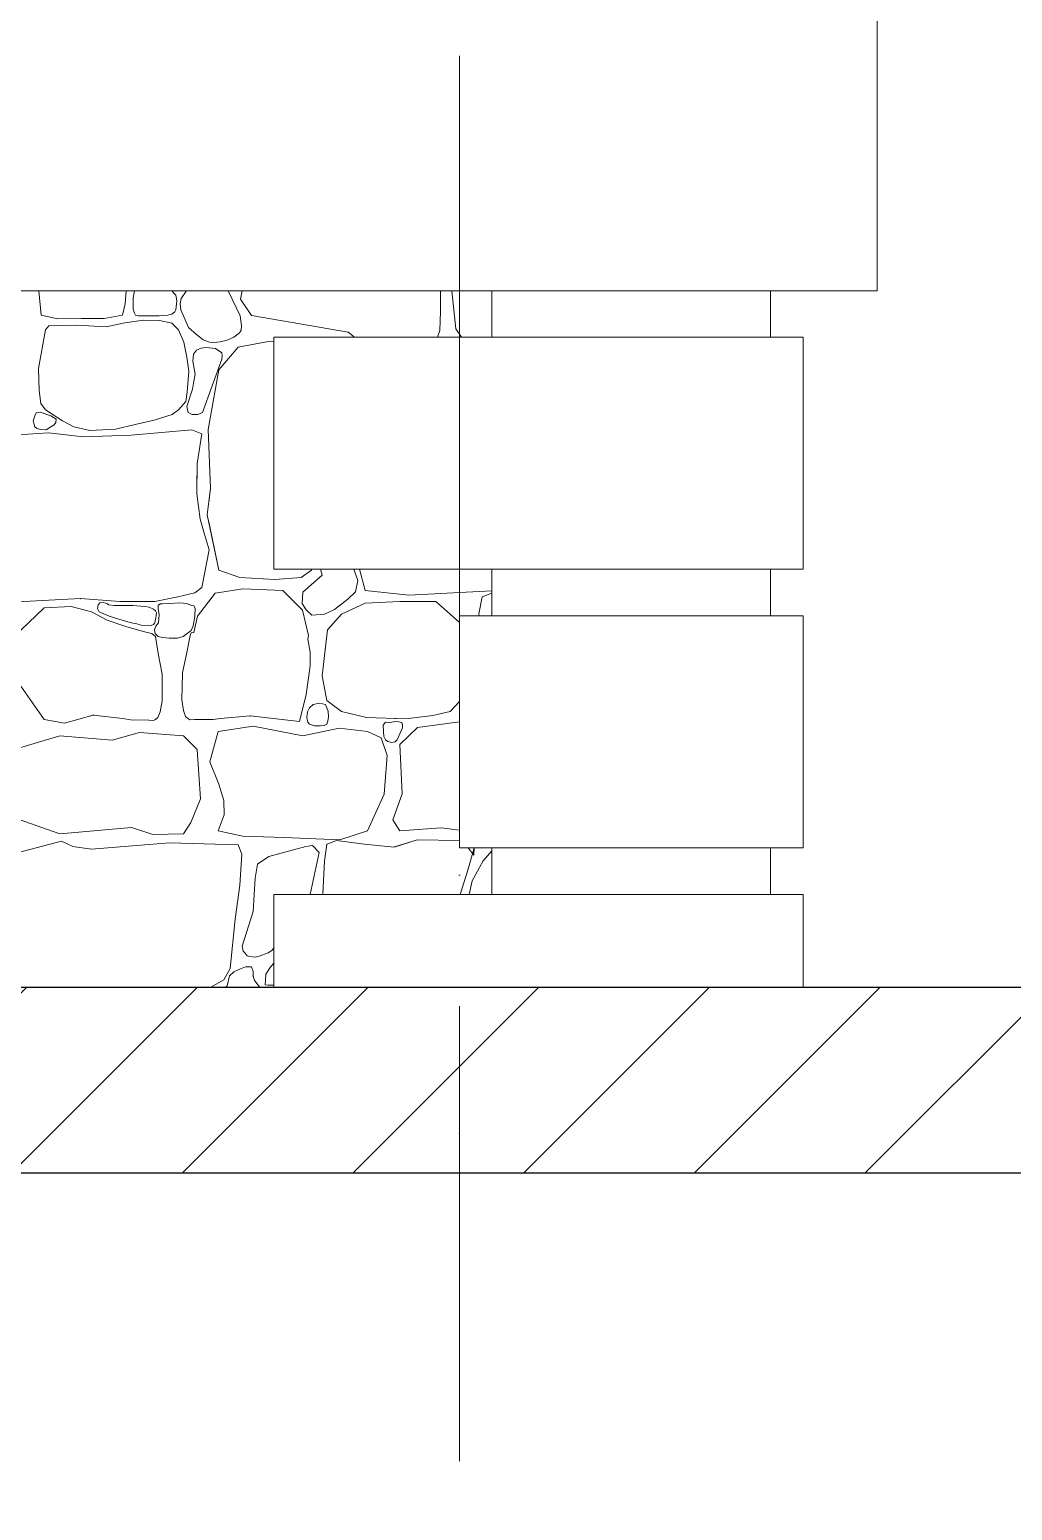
# Model space of a CAD drawing. Header units: feet. Extents: x -10410 to 374725, y -46422 to 88923.
# Drawn here: x 360949 to 362008, y -1613 to -19 of the extents above; entities that cross this region are included whole.
import ezdxf

# ---------------------------------------------------------------- set-up
doc = ezdxf.new("R2010")
doc.units = ezdxf.units.FT
doc.header["$MEASUREMENT"] = 0
doc.linetypes.add('Штрихпунктирная', pattern=[670.277762, 352.777767, -176.388884, 0, -141.111112])
for name, color, linetype, lineweight, true_color in [('2D - Общий_Ном._пера__118', 7, 'Continuous', 5, 0x573938), ('Конструктив - Стены Несущие_Ном._пера__161', 7, 'Continuous', 15, 0x6a6a6a), ('Местность - Рельеф_Ном._пера__93', 7, 'Continuous', 25, 0xa2a233), ('Элемент Модели - Оси_Ном._пера__94', 7, 'Continuous', 5, 0xdc4f00)]:
    doc.layers.add(name, color=color, linetype=linetype, lineweight=lineweight, true_color=true_color)
doc.layers.add('Интерьер - Мебель_Ном._пера__7', color=7, linetype='Continuous', lineweight=20)
doc.layers.add('Конструктив - Перекрытия_Ном._пера__1', color=7, linetype='Continuous', lineweight=20)

# ---------------------------------------------------------------- blocks, each defined once
blk = doc.blocks.new('*X208')
at = {"layer": 'Конструктив - Стены Несущие_Ном._пера__161', "linetype": 'Continuous'}
for p, q in [((360959.4, -300), (360961.7, -326.2)), ((361052.2, -314.2), (361053.3, -300)), ((361062.4, -300), (361061, -307.8)), ((361104.1, -301.9), (361102.8, -300)), ((361106.9, -305), (361104.1, -301.9)), ((361117.9, -300.4), (361112.6, -308.5)), ((361119.1, -300), (361117.9, -300.4)), ((361176, -327.1), (361163.2, -300)), ((361178.2, -300), (361176.4, -309.1)), ((361391.8, -322.6), (361392, -300)), ((361404.2, -300), (361408.4, -341.1)), ((361049.4, -326.2), (361052.2, -314.2)), ((361061, -307.8), (361060.8, -319.9)), ((361107.8, -311), (361106.9, -305)), ((361107, -320.8), (361107.8, -311)), ((361112.6, -308.5), (361111.4, -314)), ((361111.4, -314), (361112.3, -320.6)), ((361176.4, -309.1), (361188.5, -326.9)), ((360961.7, -326.2), (360979.9, -330.3)), ((360979.9, -330.3), (361005.4, -330)), ((361005.4, -330), (361029.5, -329.9)), ((361029.5, -329.9), (361049.4, -326.2)), ((361051.8, -334.7), (361031.8, -339.1)), ((361072.2, -331.9), (361051.8, -334.7)), ((361060.8, -319.9), (361062.3, -324.1)), ((361062.3, -324.1), (361063.3, -326.5)), ((361063.3, -326.5), (361066.3, -327.1)), ((361066.3, -327.1), (361088.9, -327.1)), ((361089.2, -332.2), (361072.2, -331.9)), ((361088.9, -327.1), (361098.2, -326.3)), ((361102.4, -335.1), (361089.2, -332.2)), ((361098.2, -326.3), (361102.6, -325.2)), ((361102.6, -325.2), (361105.8, -322.8)), ((361105.8, -322.8), (361107, -320.8)), ((361112.3, -320.6), (361120.6, -339.8)), ((361177.7, -338), (361176, -327.1)), ((361188.5, -326.9), (361292.5, -344.6)), ((361391.3, -342.8), (361391.8, -322.6)), ((360966.4, -342), (360959.1, -383.8)), ((360970.2, -337.8), (360966.4, -342)), ((360979.2, -337.4), (360970.2, -337.8)), ((361000, -337.1), (360979.2, -337.4)), ((361031.8, -339.1), (361000, -337.1)), ((361109.6, -342), (361102.4, -335.1)), ((361115.4, -355.6), (361109.6, -342)), ((361120.6, -339.8), (361129.5, -347.4)), ((361129.5, -347.4), (361136.4, -352.8)), ((361162.2, -353.3), (361169.4, -350.2)), ((361169.4, -350.2), (361175.4, -345.3)), ((361175.4, -345.3), (361177.1, -342.6)), ((361177.1, -342.6), (361177.7, -338)), ((361292.5, -344.6), (361299.3, -350)), ((361388.5, -350), (361391.3, -342.8)), ((361408.4, -341.1), (361414.5, -350)), ((361118.8, -371.6), (361115.4, -355.6)), ((361129, -364), (361125.9, -368.3)), ((361134.3, -361.9), (361129, -364)), ((361139, -361.2), (361134.3, -361.9)), ((361136.4, -352.8), (361143.2, -355.4)), ((361149.6, -362.4), (361139, -361.2)), ((361143.2, -355.4), (361147.4, -355.7)), ((361147.4, -355.7), (361154.6, -355.1)), ((361156.4, -366.9), (361149.6, -362.4)), ((361173.9, -360.9), (361153.3, -385.1)), ((361154.6, -355.1), (361162.2, -353.3)), ((361208.6, -354.4), (361173.9, -360.9)), ((361212.3, -355), (361208.6, -354.4)), ((361120.7, -386.8), (361118.8, -371.6)), ((361125.9, -368.3), (361125.2, -376)), ((361125.2, -376), (361127.5, -390)), ((361135.5, -431), (361156.3, -373.9)), ((361156.3, -373.9), (361156.7, -369.7)), ((361156.7, -369.7), (361156.4, -366.9)), ((360959.1, -383.8), (360959.5, -407.6)), ((361119.1, -408.9), (361120.7, -386.8)), ((361126.4, -397.4), (361124.8, -406)), ((361127.5, -390), (361126.4, -397.4)), ((361153.3, -385.1), (361141.7, -449.5)), ((360959.5, -407.6), (360961.5, -421.5)), ((361117.5, -419.4), (361119.1, -408.9)), ((361124.8, -406), (361118.7, -424.8)), ((360961.5, -421.5), (360966.4, -428.4)), ((360966.4, -428.4), (360984.7, -440)), ((361103, -433.2), (361109.6, -428.4)), ((361109.6, -428.4), (361117.5, -419.4)), ((361118.7, -424.8), (361120.1, -431.2)), ((360954.9, -434.6), (360953.2, -440.1)), ((360953.2, -440.1), (360954.9, -446.7)), ((360956.6, -431.5), (360954.9, -434.6)), ((360960.6, -430.8), (360956.6, -431.5)), ((360972.3, -434.6), (360960.6, -430.8)), ((360977.9, -438.2), (360972.3, -434.6)), ((360972.3, -446.7), (360976, -444.6)), ((360976, -444.6), (360977.6, -441.8)), ((360977.6, -441.8), (360977.9, -438.2)), ((360984.7, -440), (360997, -446.7)), ((361042, -449.1), (361062.9, -444)), ((361062.9, -444), (361083.5, -439.4)), ((361083.5, -439.4), (361103, -433.2)), ((361120.1, -431.2), (361124.4, -433.5)), ((361124.4, -433.5), (361130.5, -433.2)), ((361130.5, -433.2), (361135.5, -431)), ((360969.9, -453.2), (360925.1, -456)), ((360954.9, -446.7), (360957.3, -448.4)), ((360957.3, -448.4), (360961.3, -449.4)), ((360961.3, -449.4), (360967.2, -449.7)), ((360967.2, -449.7), (360972.3, -446.7)), ((361007.2, -457.4), (360969.9, -453.2)), ((360997, -446.7), (361014.1, -450.7)), ((361058.8, -455.7), (361007.2, -457.4)), ((361014.1, -450.7), (361042, -449.1)), ((361124, -450), (361058.8, -455.7)), ((361134.9, -454.1), (361124, -450)), ((361129.8, -486.2), (361134.9, -454.1)), ((361141.7, -449.5), (361144.2, -512.7)), ((361129.3, -518.7), (361129.8, -486.2)), ((361133.1, -545.9), (361129.3, -518.7)), ((361144.2, -512.7), (361140.7, -541.2)), ((361140.7, -541.2), (361153.3, -601.1)), ((361137.3, -561.1), (361133.1, -545.9)), ((361142.6, -579.1), (361137.3, -561.1)), ((361134.9, -619.5), (361142.6, -579.1)), ((361153.3, -601.1), (361175.6, -608.8)), ((361242, -608.8), (361252.9, -601.1)), ((361252.9, -601.1), (361253.2, -600)), ((361263.4, -600), (361263, -601.4)), ((361263, -601.4), (361264.4, -606.3)), ((361303, -612.1), (361298.4, -600)), ((361304.7, -600), (361310.6, -622.9)), ((361127.3, -625.5), (361134.9, -619.5)), ((361149.1, -625.6), (361179.1, -620.9)), ((361175.6, -608.8), (361213.3, -611)), ((361179.1, -620.9), (361222.2, -622.9)), ((361213.3, -611), (361242, -608.8)), ((361264.4, -606.3), (361243.6, -624.8)), ((361300.2, -624.2), (361303, -612.1)), ((360915.5, -636.1), (361004.2, -631.6)), ((361004.2, -631.6), (361046.4, -634.8)), ((361025, -636.1), (361023.2, -638.2)), ((361028.6, -635.8), (361025, -636.1)), ((361031.2, -636.3), (361028.6, -635.8)), ((361033.1, -637.2), (361031.2, -636.3)), ((361034.2, -638.4), (361033.1, -637.2)), ((361046.4, -634.8), (361084.1, -634.8)), ((361084.1, -634.8), (361109.1, -629.8)), ((361089.8, -637.1), (361088, -638.9)), ((361092.1, -637.3), (361089.8, -637.1)), ((361100, -636.7), (361092.1, -637.3)), ((361111.2, -636.2), (361100, -636.7)), ((361109.1, -629.8), (361127.3, -625.5)), ((361118.5, -636.9), (361111.2, -636.2)), ((361124, -638.9), (361118.5, -636.9)), ((361130.2, -650.3), (361149.1, -625.6)), ((361222.2, -622.9), (361243.2, -643.9)), ((361243.6, -624.8), (361243, -637)), ((361243, -637), (361247.3, -643.6)), ((361277.6, -643.3), (361292.2, -632)), ((361310.6, -636.5), (361285.3, -648.2)), ((361292.2, -632), (361300.2, -624.2)), ((361310.6, -622.9), (361357.9, -627.9)), ((361348.2, -634.6), (361310.6, -636.5)), ((361386.9, -634.8), (361348.2, -634.6)), ((361357.9, -627.9), (361447.3, -623.2)), ((361402.2, -648.2), (361386.9, -634.8)), ((361436.9, -629.8), (361433.2, -647.8)), ((361447.3, -625.7), (361436.9, -629.8)), ((360964.9, -641.6), (360931.6, -673.3)), ((360994.1, -640), (360964.9, -641.6)), ((361015.9, -645.9), (360994.1, -640)), ((361033, -654.7), (361015.9, -645.9)), ((361023.2, -638.2), (361022.6, -642.1)), ((361022.6, -642.1), (361024.3, -645.9)), ((361024.3, -645.9), (361035, -650.4)), ((361040.6, -638.9), (361034.2, -638.4)), ((361035, -650.4), (361050.1, -655.2)), ((361060.5, -638.9), (361040.6, -638.9)), ((361073.3, -640), (361060.5, -638.9)), ((361078.3, -640.8), (361073.3, -640)), ((361082.9, -643), (361078.3, -640.8)), ((361084.8, -644.7), (361082.9, -643)), ((361084.7, -655.4), (361085.4, -652.1)), ((361085.9, -646.9), (361084.8, -644.7)), ((361085.4, -652.1), (361085.6, -649.4)), ((361085.6, -649.4), (361085.9, -646.9)), ((361088, -638.9), (361087.8, -642.6)), ((361087.8, -642.6), (361088.9, -648.7)), ((361088.9, -648.7), (361088.3, -657.7)), ((361126.4, -639.2), (361124, -638.9)), ((361125.6, -660.8), (361127.2, -650.8)), ((361127.6, -641.9), (361126.4, -639.2)), ((361126.4, -668.2), (361130.2, -650.3)), ((361127.2, -650.8), (361127.6, -641.9)), ((361243.2, -643.9), (361249.6, -671.3)), ((361247.3, -643.6), (361253.3, -649.3)), ((361253.3, -649.3), (361267, -648.2)), ((361267, -648.2), (361277.6, -643.3)), ((361285.3, -648.2), (361270.2, -665.3)), ((361412.3, -657.2), (361402.2, -648.2)), ((361433.2, -647.8), (361433.5, -650)), ((361053, -661.5), (361033, -654.7)), ((361050.1, -655.2), (361059.1, -657.7)), ((361064, -664.9), (361053, -661.5)), ((361059.1, -657.7), (361064.8, -658.7)), ((361075.9, -668), (361064, -664.9)), ((361064.8, -658.7), (361069.4, -660.2)), ((361069.4, -660.2), (361076.9, -660.8)), ((361080.9, -669), (361075.9, -668)), ((361076.9, -660.8), (361080.3, -660.6)), ((361080.3, -660.6), (361082.9, -659.3)), ((361084.9, -672.3), (361080.9, -669)), ((361082.9, -659.3), (361084.2, -657.7)), ((361085.4, -661.1), (361083.8, -665.1)), ((361083.8, -665.1), (361084.6, -669.3)), ((361084.2, -657.7), (361084.7, -655.4)), ((361084.6, -669.3), (361088, -672.3)), ((361088.3, -657.7), (361085.4, -661.1)), ((361114.8, -672.3), (361123.2, -665.8)), ((361122.4, -671.3), (361123.4, -668.5)), ((361123.2, -665.8), (361125.6, -660.8)), ((361123.4, -668.5), (361126.4, -668.2)), ((361270.2, -665.3), (361264.3, -714.6)), ((361088, -690.7), (361084.9, -672.3)), ((361088, -672.3), (361092.4, -673.6)), ((361092.4, -673.6), (361099.5, -674.3)), ((361099.5, -674.3), (361108.7, -674.2)), ((361108.7, -674.2), (361114.8, -672.3)), ((361118.8, -689.7), (361122.4, -671.3)), ((361249.6, -671.3), (361249.1, -675.1)), ((361249.1, -675.1), (361251.5, -689.2)), ((361092, -712.8), (361088, -690.7)), ((361114.2, -711.6), (361118.8, -689.7)), ((361251.5, -689.2), (361251.6, -704)), ((361092, -741.7), (361092, -712.8)), ((361113.4, -740.5), (361114.2, -711.6)), ((361251.6, -704), (361247.1, -734.9)), ((361264.3, -714.6), (361269.5, -741.1)), ((360937.5, -722.4), (360964.9, -761.6)), ((361089.9, -753.3), (361092, -741.7)), ((361115.2, -752.2), (361113.4, -740.5)), ((361247.1, -734.9), (361239.9, -763.9)), ((361250.9, -749.2), (361248.6, -753.3)), ((361254.8, -745.6), (361250.9, -749.2)), ((361261.5, -744.1), (361254.8, -745.6)), ((361268.2, -745.7), (361261.5, -744.1)), ((361269.5, -749.2), (361268.2, -745.7)), ((361269.5, -741.1), (361285.3, -753.2)), ((361271, -753.1), (361269.5, -749.2)), ((361402.2, -753.2), (361412.3, -742.3)), ((360964.9, -761.6), (360987.1, -765.8)), ((360987.1, -765.8), (361018, -757)), ((361018, -757), (361049.9, -760.5)), ((361049.9, -760.5), (361057.9, -762)), ((361057.9, -762), (361077.8, -762.3)), ((361077.8, -762.3), (361082.9, -762.9)), ((361082.9, -762.9), (361084.9, -761.6)), ((361084.9, -761.6), (361087.5, -759.6)), ((361087.5, -759.6), (361089.9, -753.3)), ((361117.4, -758.6), (361115.2, -752.2)), ((361119.9, -760.6), (361117.4, -758.6)), ((361121.9, -762), (361119.9, -760.6)), ((361127, -761.6), (361121.9, -762)), ((361146.9, -761.7), (361127, -761.6)), ((361154.9, -760.5), (361146.9, -761.7)), ((361186.9, -757.8), (361154.9, -760.5)), ((361239.9, -763.9), (361186.9, -757.8)), ((361248.6, -753.3), (361248.1, -759.7)), ((361248.1, -759.7), (361249, -764.6)), ((361249, -764.6), (361250.9, -766.8)), ((361269.5, -766.8), (361270.5, -763.5)), ((361270.5, -763.5), (361271.2, -758.4)), ((361271.2, -758.4), (361271, -753.1)), ((361285.3, -753.2), (361312.3, -759.6)), ((361312.3, -759.6), (361354.2, -760.9)), ((361332.5, -764.6), (361330.1, -768)), ((361337.8, -765), (361332.5, -764.6)), ((361342.9, -764), (361337.8, -765)), ((361347, -764.1), (361342.9, -764)), ((361348.3, -764.6), (361347, -764.1)), ((361350.3, -764.9), (361348.3, -764.6)), ((361350.9, -767.3), (361350.3, -764.9)), ((361354.2, -760.9), (361383.7, -757.4)), ((361412.3, -764.1), (361367.1, -770.3)), ((361383.7, -757.4), (361402.2, -753.2)), ((360982.1, -779.2), (360926.6, -795.8)), ((361038.2, -783.9), (360982.1, -779.2)), ((361067.6, -775.7), (361038.2, -783.9)), ((361115.2, -779.2), (361067.6, -775.7)), ((361130, -794.1), (361115.2, -779.2)), ((361143.4, -807.4), (361152.6, -774.7)), ((361152.6, -774.7), (361190, -768.8)), ((361190, -768.8), (361243.5, -779.2)), ((361243.5, -779.2), (361282.9, -771)), ((361250.9, -766.8), (361256.2, -768.6)), ((361256.2, -768.6), (361262.5, -768.7)), ((361262.5, -768.7), (361266.6, -768.3)), ((361266.6, -768.3), (361269.5, -766.8)), ((361282.9, -771), (361313.3, -774.7)), ((361313.3, -774.7), (361327.9, -781.4)), ((361330.1, -768), (361330.4, -774.7)), ((361330.4, -774.7), (361330.9, -779.9)), ((361330.9, -779.9), (361332.5, -783.6)), ((361345.2, -783.6), (361351, -770.7)), ((361367.1, -770.3), (361348.2, -788.6)), ((361351, -770.7), (361350.9, -767.3)), ((361133.3, -847.3), (361130, -794.1)), ((361327.9, -781.4), (361334.4, -800.5)), ((361332.5, -783.6), (361335.1, -785.5)), ((361335.1, -785.5), (361339.2, -786.4)), ((361339.2, -786.4), (361343, -785.9)), ((361343, -785.9), (361345.2, -783.6)), ((361348.2, -788.6), (361350.5, -841.6)), ((361153.3, -831.5), (361143.4, -807.4)), ((361334.4, -800.5), (361331.2, -842.1)), ((361158.5, -849), (361153.3, -831.5)), ((361331.2, -842.1), (361313.3, -881.5)), ((361350.5, -841.6), (361340.6, -869.8)), ((361123.1, -872.8), (361133.3, -847.3)), ((361158.8, -864.4), (361158.5, -849)), ((360918.6, -862.6), (360982.1, -884.7)), ((361115.2, -884.7), (361123.1, -872.8)), ((361152.6, -881.5), (361158.8, -864.4)), ((361340.6, -869.8), (361348.2, -881.5)), ((360900, -914.5), (360983.9, -892.6)), ((360982.1, -884.7), (361059.2, -878)), ((360983.9, -892.6), (360996.1, -898.3)), ((361059.2, -878), (361082.2, -885.5)), ((361082.2, -885.5), (361115.2, -884.7)), ((361179.1, -887.2), (361152.6, -881.5)), ((361223.4, -888.9), (361179.1, -887.2)), ((361283.4, -891.4), (361223.4, -888.9)), ((361279.9, -892.1), (361269.5, -896.1)), ((361310.1, -896.1), (361279.9, -892.1)), ((361313.3, -881.5), (361283.4, -891.4)), ((361366.6, -891.4), (361341.8, -899.1)), ((361348.2, -881.5), (361392.6, -878.3)), ((361412.3, -892.1), (361366.6, -891.4)), ((361392.6, -878.3), (361412.3, -880.8)), ((360996.1, -898.3), (361016.1, -901.3)), ((361016.1, -901.3), (361100, -894.6)), ((361100, -894.6), (361174.1, -896.8)), ((361174.1, -896.8), (361178, -906.8)), ((361178, -906.8), (361175.8, -940.2)), ((361246.7, -898.3), (361207, -909.1)), ((361254.1, -897.3), (361246.7, -898.3)), ((361251.5, -950), (361261.2, -904.8)), ((361261.2, -904.8), (361254.1, -897.3)), ((361269.5, -896.1), (361266.8, -914.2)), ((361341.8, -899.1), (361310.1, -896.1)), ((361421.3, -923.8), (361428, -900)), ((361427.8, -907.7), (361421.7, -900)), ((361428, -900), (361427.8, -907.7)), ((361447.3, -903), (361437.7, -913.9)), ((361194.7, -917.4), (361192.2, -932.5)), ((361207, -909.1), (361194.7, -917.4)), ((361266.8, -914.2), (361265.3, -949.4)), ((361412.9, -950), (361421.3, -923.8)), ((361437.7, -913.9), (361425.8, -935.5)), ((361175.8, -940.2), (361170.9, -976.8)), ((361192.2, -932.5), (361190.2, -968.4)), ((361425.8, -935.5), (361422.6, -950)), ((361265.3, -949.4), (361264.9, -950)), ((361190.2, -968.4), (361178.2, -1005.8)), ((361170.9, -976.8), (361165.2, -1029.8)), ((361178.2, -1005.8), (361179.5, -1011.2)), ((361179.5, -1011.2), (361181.6, -1013.3)), ((361181.6, -1013.3), (361183.8, -1016.3)), ((361183.8, -1016.3), (361186.6, -1016.8)), ((361186.6, -1016.8), (361192.2, -1017.8)), ((361192.2, -1017.8), (361196.7, -1016.5)), ((361196.7, -1016.5), (361206.4, -1013.1)), ((361206.4, -1013.1), (361210.3, -1010.3)), ((361210.3, -1010.3), (361212.3, -1007.7)), ((361165.2, -1029.8), (361158.5, -1042.2)), ((361169.3, -1033.4), (361164.7, -1037.8)), ((361176.4, -1030.2), (361169.3, -1033.4)), ((361181.7, -1028), (361176.4, -1030.2)), ((361188.2, -1028.1), (361181.7, -1028)), ((361190.3, -1033), (361188.2, -1028.1)), ((361190, -1037.8), (361190.3, -1033)), ((361203.9, -1036.1), (361203.3, -1042.4)), ((361208.3, -1028.6), (361203.9, -1036.1)), ((361212.3, -1024), (361208.3, -1028.6)), ((361158.5, -1042.2), (361144.4, -1050)), ((361162.2, -1048.6), (361160.5, -1050)), ((361164.7, -1037.8), (361162.2, -1048.6)), ((361191.7, -1042.7), (361190, -1037.8)), ((361196.9, -1049.7), (361191.7, -1042.7)), ((361197, -1050), (361196.9, -1049.7)), ((361203.3, -1042.4), (361203.2, -1047.3)), ((361203.2, -1047.3), (361205.8, -1047.7)), ((361205.8, -1047.7), (361212.3, -1047.7))]:
    blk.add_line(p, q, dxfattribs=at)
for p in [(361004.2, -631.6), (361018, -757), (361084.9, -761.6), (361084.9, -761.6), (361119.9, -760.6), (361119.9, -760.6), (361186.9, -757.8), (361190, -1037.8)]:
    blk.add_point(p, dxfattribs=at)
blk = doc.blocks.new('Штриховка_104', base_point=(0, 0))
at = {"layer": 'Конструктив - Стены Несущие_Ном._пера__161', "linetype": 'Continuous'}
blk.add_blockref('*X208', (0, 0), dxfattribs=at)
blk = doc.blocks.new('*X212')
at = {"layer": 'Конструктив - Стены Несущие_Ном._пера__161', "linetype": 'Continuous'}
for p, q in [((360959.4, -300), (360961.7, -326.2)), ((361052.2, -314.2), (361053.3, -300)), ((361062.4, -300), (361061, -307.8)), ((361104.1, -301.9), (361102.8, -300)), ((361106.9, -305), (361104.1, -301.9)), ((361117.9, -300.4), (361112.6, -308.5)), ((361119.1, -300), (361117.9, -300.4)), ((361176, -327.1), (361163.2, -300)), ((361178.2, -300), (361176.4, -309.1)), ((361391.8, -322.6), (361392, -300)), ((361404.2, -300), (361408.4, -341.1)), ((361049.4, -326.2), (361052.2, -314.2)), ((361061, -307.8), (361060.8, -319.9)), ((361107.8, -311), (361106.9, -305)), ((361107, -320.8), (361107.8, -311)), ((361112.6, -308.5), (361111.4, -314)), ((361111.4, -314), (361112.3, -320.6)), ((361176.4, -309.1), (361188.5, -326.9)), ((360961.7, -326.2), (360979.9, -330.3)), ((360979.9, -330.3), (361005.4, -330)), ((361005.4, -330), (361029.5, -329.9)), ((361029.5, -329.9), (361049.4, -326.2)), ((361051.8, -334.7), (361031.8, -339.1)), ((361072.2, -331.9), (361051.8, -334.7)), ((361060.8, -319.9), (361062.3, -324.1)), ((361062.3, -324.1), (361063.3, -326.5)), ((361063.3, -326.5), (361066.3, -327.1)), ((361066.3, -327.1), (361088.9, -327.1)), ((361089.2, -332.2), (361072.2, -331.9)), ((361088.9, -327.1), (361098.2, -326.3)), ((361102.4, -335.1), (361089.2, -332.2)), ((361098.2, -326.3), (361102.6, -325.2)), ((361102.6, -325.2), (361105.8, -322.8)), ((361105.8, -322.8), (361107, -320.8)), ((361112.3, -320.6), (361120.6, -339.8)), ((361177.7, -338), (361176, -327.1)), ((361188.5, -326.9), (361292.5, -344.6)), ((361391.3, -342.8), (361391.8, -322.6)), ((360966.4, -342), (360959.1, -383.8)), ((360970.2, -337.8), (360966.4, -342)), ((360979.2, -337.4), (360970.2, -337.8)), ((361000, -337.1), (360979.2, -337.4)), ((361031.8, -339.1), (361000, -337.1)), ((361109.6, -342), (361102.4, -335.1)), ((361115.4, -355.6), (361109.6, -342)), ((361120.6, -339.8), (361129.5, -347.4)), ((361129.5, -347.4), (361136.4, -352.8)), ((361162.2, -353.3), (361169.4, -350.2)), ((361169.4, -350.2), (361175.4, -345.3)), ((361175.4, -345.3), (361177.1, -342.6)), ((361177.1, -342.6), (361177.7, -338)), ((361292.5, -344.6), (361299.3, -350)), ((361388.5, -350), (361391.3, -342.8)), ((361408.4, -341.1), (361414.5, -350)), ((361118.8, -371.6), (361115.4, -355.6)), ((361129, -364), (361125.9, -368.3)), ((361134.3, -361.9), (361129, -364)), ((361139, -361.2), (361134.3, -361.9)), ((361136.4, -352.8), (361143.2, -355.4)), ((361149.6, -362.4), (361139, -361.2)), ((361143.2, -355.4), (361147.4, -355.7)), ((361147.4, -355.7), (361154.6, -355.1)), ((361156.4, -366.9), (361149.6, -362.4)), ((361173.9, -360.9), (361153.3, -385.1)), ((361154.6, -355.1), (361162.2, -353.3)), ((361208.6, -354.4), (361173.9, -360.9)), ((361212.3, -355), (361208.6, -354.4)), ((361120.7, -386.8), (361118.8, -371.6)), ((361125.9, -368.3), (361125.2, -376)), ((361125.2, -376), (361127.5, -390)), ((361135.5, -431), (361156.3, -373.9)), ((361156.3, -373.9), (361156.7, -369.7)), ((361156.7, -369.7), (361156.4, -366.9)), ((360959.1, -383.8), (360959.5, -407.6)), ((361119.1, -408.9), (361120.7, -386.8)), ((361126.4, -397.4), (361124.8, -406)), ((361127.5, -390), (361126.4, -397.4)), ((361153.3, -385.1), (361141.7, -449.5)), ((360959.5, -407.6), (360961.5, -421.5)), ((361117.5, -419.4), (361119.1, -408.9)), ((361124.8, -406), (361118.7, -424.8)), ((360961.5, -421.5), (360966.4, -428.4)), ((360966.4, -428.4), (360984.7, -440)), ((361103, -433.2), (361109.6, -428.4)), ((361109.6, -428.4), (361117.5, -419.4)), ((361118.7, -424.8), (361120.1, -431.2)), ((360954.9, -434.6), (360953.2, -440.1)), ((360953.2, -440.1), (360954.9, -446.7)), ((360956.6, -431.5), (360954.9, -434.6)), ((360960.6, -430.8), (360956.6, -431.5)), ((360972.3, -434.6), (360960.6, -430.8)), ((360977.9, -438.2), (360972.3, -434.6)), ((360972.3, -446.7), (360976, -444.6)), ((360976, -444.6), (360977.6, -441.8)), ((360977.6, -441.8), (360977.9, -438.2)), ((360984.7, -440), (360997, -446.7)), ((361042, -449.1), (361062.9, -444)), ((361062.9, -444), (361083.5, -439.4)), ((361083.5, -439.4), (361103, -433.2)), ((361120.1, -431.2), (361124.4, -433.5)), ((361124.4, -433.5), (361130.5, -433.2)), ((361130.5, -433.2), (361135.5, -431)), ((360969.9, -453.2), (360925.1, -456)), ((360954.9, -446.7), (360957.3, -448.4)), ((360957.3, -448.4), (360961.3, -449.4)), ((360961.3, -449.4), (360967.2, -449.7)), ((360967.2, -449.7), (360972.3, -446.7)), ((361007.2, -457.4), (360969.9, -453.2)), ((360997, -446.7), (361014.1, -450.7)), ((361058.8, -455.7), (361007.2, -457.4)), ((361014.1, -450.7), (361042, -449.1)), ((361124, -450), (361058.8, -455.7)), ((361134.9, -454.1), (361124, -450)), ((361129.8, -486.2), (361134.9, -454.1)), ((361141.7, -449.5), (361144.2, -512.7)), ((361129.4, -512.1), (361129.8, -486.2)), ((361144.2, -512.7), (361142.3, -528.1)), ((361142.3, -548.8), (361153.3, -601.1)), ((361142.6, -579.1), (361142.3, -578)), ((361142.3, -580.8), (361142.6, -579.1)), ((361153.3, -601.1), (361175.6, -608.8)), ((361242, -608.8), (361252.9, -601.1)), ((361252.9, -601.1), (361253.2, -600)), ((361263.4, -600), (361263, -601.4)), ((361263, -601.4), (361264.4, -606.3)), ((361303, -612.1), (361298.4, -600)), ((361304.7, -600), (361310.6, -622.9)), ((361149.1, -625.6), (361179.1, -620.9)), ((361175.6, -608.8), (361213.3, -611)), ((361179.1, -620.9), (361222.2, -622.9)), ((361213.3, -611), (361242, -608.8)), ((361264.4, -606.3), (361243.6, -624.8)), ((361300.2, -624.2), (361303, -612.1)), ((361142.3, -634.5), (361149.1, -625.6)), ((361222.2, -622.9), (361243.2, -643.9)), ((361243.6, -624.8), (361243, -637)), ((361243, -637), (361247.3, -643.6)), ((361277.6, -643.3), (361292.2, -632)), ((361310.6, -636.5), (361285.3, -648.2)), ((361292.2, -632), (361300.2, -624.2)), ((361310.6, -622.9), (361357.9, -627.9)), ((361348.2, -634.6), (361310.6, -636.5)), ((361386.9, -634.8), (361348.2, -634.6)), ((361357.9, -627.9), (361447.3, -623.2)), ((361402.2, -648.2), (361386.9, -634.8)), ((361436.9, -629.8), (361433.2, -647.8)), ((361447.3, -625.7), (361436.9, -629.8)), ((361243.2, -643.9), (361249.6, -671.3)), ((361247.3, -643.6), (361253.3, -649.3)), ((361253.3, -649.3), (361267, -648.2)), ((361267, -648.2), (361277.6, -643.3)), ((361285.3, -648.2), (361270.2, -665.3)), ((361412.3, -657.2), (361402.2, -648.2)), ((361433.2, -647.8), (361433.5, -650)), ((361270.2, -665.3), (361266.2, -699)), ((361249.6, -671.3), (361249.1, -675.1)), ((361249.1, -675.1), (361251.5, -689.2)), ((361251.5, -689.2), (361251.6, -699)), ((361402.2, -753.2), (361412.3, -742.3)), ((361342.3, -760.5), (361354.2, -760.9)), ((361342.9, -764), (361342.3, -764.1)), ((361347, -764.1), (361342.9, -764)), ((361348.3, -764.6), (361347, -764.1)), ((361350.3, -764.9), (361348.3, -764.6)), ((361350.9, -767.3), (361350.3, -764.9)), ((361354.2, -760.9), (361383.7, -757.4)), ((361412.3, -764.1), (361367.1, -770.3)), ((361383.7, -757.4), (361402.2, -753.2)), ((361345.2, -783.6), (361351, -770.7)), ((361367.1, -770.3), (361348.2, -788.6)), ((361351, -770.7), (361350.9, -767.3)), ((361342.3, -786), (361343, -785.9)), ((361343, -785.9), (361345.2, -783.6)), ((361348.2, -788.6), (361350.5, -841.6)), ((361350.5, -841.6), (361342.3, -864.9)), ((361342.3, -872.5), (361348.2, -881.5)), ((361366.6, -891.4), (361342.3, -898.9)), ((361348.2, -881.5), (361392.6, -878.3)), ((361412.3, -892.1), (361366.6, -891.4)), ((361392.6, -878.3), (361412.3, -880.8)), ((361421.3, -923.8), (361428, -900)), ((361427.8, -907.7), (361421.7, -900)), ((361428, -900), (361427.8, -907.7)), ((361447.3, -903), (361437.7, -913.9)), ((361412.9, -950), (361421.3, -923.8)), ((361437.7, -913.9), (361425.8, -935.5)), ((361425.8, -935.5), (361422.6, -950))]:
    blk.add_line(p, q, dxfattribs=at)
blk = doc.blocks.new('Штриховка_106', base_point=(0, 0))
at = {"layer": 'Конструктив - Стены Несущие_Ном._пера__161', "linetype": 'Continuous'}
blk.add_blockref('*X212', (0, 0), dxfattribs=at)

msp = doc.modelspace()

# ---------------------------------------------------------------- hatches: boundary and pattern name
at = {"layer": '2D - Общий_Ном._пера__118', "linetype": 'Continuous'}
h = msp.add_hatch(dxfattribs=at)
h.set_pattern_fill('ЛИНИИ_НАКЛОННЫЕ__ШАГ_1_5_', color=256, style=0, pattern_type=2)
h.set_pattern_definition([(45, (0, 0), (-91.92388, 91.92388), [])])
h.paths.add_polyline_path([(343023.35748, -1050), (364537.66306, -1050), (364537.66306, -1250), (343023.35748, -1250)])

# ---------------------------------------------------------------- linework, layer by layer
at = {"layer": 'Интерьер - Мебель_Ном._пера__7', "linetype": 'Continuous'}
for p, q in [((361447.29196, -350), (361447.29196, -300)), ((361747.29196, -350), (361747.29196, -300)), ((361782.29196, -350), (361212.29196, -350)), ((361212.29196, -600), (361212.29196, -350)), ((361782.29196, -600), (361782.29196, -350)), ((361782.29196, -600), (361212.29196, -600)), ((361447.29196, -650), (361447.29196, -600)), ((361747.29196, -650), (361747.29196, -600)), ((361782.29196, -650), (361412.29196, -650)), ((361412.29196, -900), (361412.29196, -650)), ((361782.29196, -900), (361782.29196, -650)), ((361782.29196, -900), (361412.29196, -900)), ((361447.29196, -950), (361447.29196, -900)), ((361747.29196, -950), (361747.29196, -900)), ((361782.29196, -950), (361212.29196, -950)), ((361212.29196, -1050), (361212.29196, -950)), ((361782.29196, -1050), (361782.29196, -950))]:
    msp.add_line(p, q, dxfattribs=at)
at = {"layer": 'Конструктив - Перекрытия_Ном._пера__1', "linetype": 'Continuous'}
for p, q in [((361862.29188, 0), (361862.29188, -300)), ((361862.29188, -300), (355962.08272, -300))]:
    msp.add_line(p, q, dxfattribs=at)
at = {"layer": 'Местность - Рельеф_Ном._пера__93', "linetype": 'Continuous'}
for p, q in [((355803.32509, -1050), (364537.66306, -1050)), ((355803.32509, -1250), (364537.66306, -1250))]:
    msp.add_line(p, q, dxfattribs=at)
at = {"layer": 'Элемент Модели - Оси_Ном._пера__94', "linetype": 'Штрихпунктирная'}
for p, q in [((361412.29196, -400), (361412.29196, 600)), ((361412.29196, -400), (361412.29196, -1207.62987)), ((361412.29196, -1207.62987), (361412.29196, -2207.62987))]:
    msp.add_line(p, q, dxfattribs=at)
msp.add_point((361412.29196, -1207.62987), dxfattribs=at)
msp.add_point((361412.29196, -1207.62987), dxfattribs=at)

# ---------------------------------------------------------------- block references
at = {"layer": 'Конструктив - Стены Несущие_Ном._пера__161', "linetype": 'Continuous'}
for name in ['Штриховка_104', 'Штриховка_106']:
    msp.add_blockref(name, (0, 0), dxfattribs=at)

doc.saveas('drawing.dxf')
